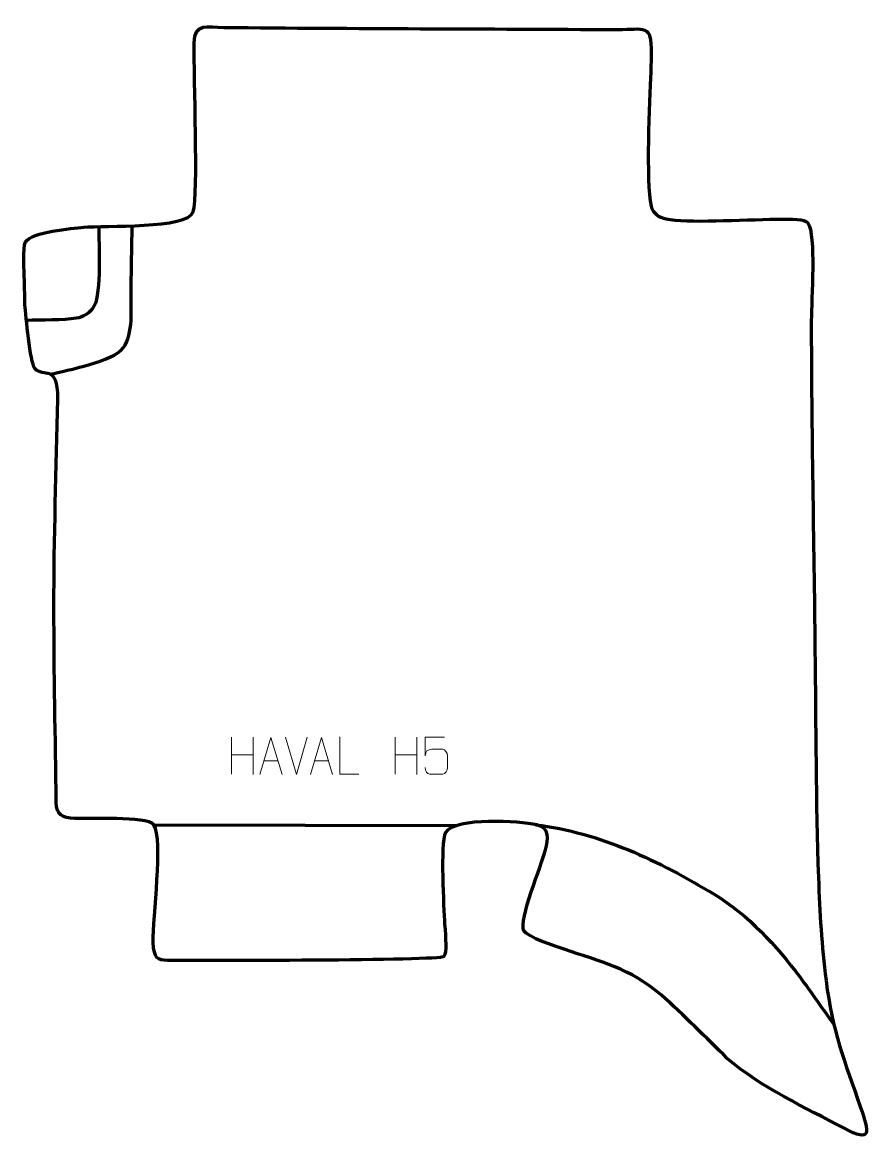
# Model space of a CAD drawing. Header units: millimetres. Extents: x -539 to 32, y 31 to 784.
import ezdxf

# ---------------------------------------------------------------- set-up
doc = ezdxf.new("R2010")
doc.units = ezdxf.units.MM
doc.header["$MEASUREMENT"] = 0
doc.layers.add('layer 2', color=7, linetype='Continuous')
doc.layers.add('layer 3', color=7, linetype='Continuous')

msp = doc.modelspace()

# ---------------------------------------------------------------- linework, layer by layer
at = {"layer": 'layer 2', "color": 142, "lineweight": 158}
for points, knots in [([(-487.8804, 646.604), (-487.8276, 635.3535), (-486.1762, 601.8678), (-490.8649, 593.3743), (-490.8649, 593.3743), (-493.8072, 588.0446), (-498.1689, 585.8672), (-503.1065, 584.9917), (-503.1065, 584.9917), (-511.3473, 583.5307), (-527.0036, 584.0434), (-536.3257, 583.5767)], [0, 0, 0, 0, 0.25, 0.25, 0.25, 0.25, 0.5, 0.5, 0.5, 0.5, 1, 1, 1, 1]), ([(-520.4279, 547.4357), (-508.7688, 550.2835), (-478.3413, 555.869), (-471.3766, 565.1802), (-471.3766, 565.1802), (-464.5084, 574.3624), (-466.1663, 592.2551), (-466.1418, 603.3496), (-466.1418, 603.3496), (-466.0159, 610.8932), (-465.8897, 618.4367), (-465.7637, 625.9803), (-465.7637, 625.9803), (-465.6546, 632.5181), (-465.5455, 639.0558), (-465.4364, 645.5936), (-465.4364, 645.5936), (-465.4364, 645.5936), (-465.4112, 647.1023), (-465.4112, 647.1023)], [0, 0, 0, 0, 0.16666667, 0.16666667, 0.16666667, 0.16666667, 0.33333333, 0.33333333, 0.33333333, 0.33333333, 0.5, 0.5, 0.5, 0.5, 0.66666667, 0.66666667, 0.66666667, 0.66666667, 1, 1, 1, 1]), ([(-194.4134, 244.8961), (-151.121, 239.5868), (-111.4565, 220.6277), (-74.4956, 198.2131), (-74.4956, 198.2131), (-51.7306, 184.3426), (-32.6995, 163.7639), (-16.8318, 142.5555), (-16.8318, 142.5555), (-9.1382, 132.0782), (-1.6969, 121.3603), (5.9105, 110.8089)], [0, 0, 0, 0, 0.25, 0.25, 0.25, 0.25, 0.5, 0.5, 0.5, 0.5, 1, 1, 1, 1])]:
    msp.add_open_spline(points, degree=3, knots=knots, dxfattribs=at)
msp.add_open_spline([(-450.8383, 244.7904), (-450.8383, 244.7904), (-247.5224, 244.3371), (-247.5224, 244.3371)], degree=3, dxfattribs=at)
at = {"layer": 'layer 3', "color": 242, "lineweight": 158}
msp.add_open_spline([(-106.8092, 651.8365), (-111.6553, 652.9378), (-115.6836, 655.2775), (-116.8267, 660.35), (-116.8267, 660.35), (-120.5635, 676.9305), (-117.8417, 730.7815), (-117.1483, 750.3074), (-117.1483, 750.3074), (-117.0391, 753.382), (-116.9348, 756.4553), (-116.8516, 759.5308), (-116.8516, 759.5308), (-116.8228, 760.652), (-116.8004, 761.7703), (-116.7844, 762.8917), (-116.7844, 762.8917), (-116.5568, 783.254), (-121.1053, 778.8651), (-139.4388, 778.9412), (-139.4388, 778.9412), (-227.6078, 779.3074), (-315.7813, 779.5694), (-403.9479, 780.3131), (-403.9479, 780.3131), (-414.3675, 780.6105), (-423.5243, 783.6875), (-423.7371, 770.1509), (-423.7371, 770.1509), (-424.1123, 746.2842), (-420.8052, 668.7328), (-424.4828, 656.4485), (-424.4828, 656.4485), (-427.9464, 644.8787), (-484.3909, 647.5162), (-497.8829, 646.1806), (-497.8829, 646.1806), (-505.9143, 645.4077), (-532.9069, 643.0662), (-537.0246, 636.2786), (-537.0246, 636.2786), (-539.1294, 632.8091), (-537.9083, 615.7192), (-537.7882, 610.7129), (-537.7882, 610.7129), (-537.6784, 606.1364), (-537.5772, 601.5631), (-537.5038, 596.9857), (-537.5038, 596.9857), (-537.5038, 596.9857), (-537.4582, 593.9475), (-537.4582, 593.9475), (-537.4582, 593.9475), (-536.5893, 586.6128), (-534.1637, 555.5025), (-530.7726, 551.381), (-530.7726, 551.381), (-524.9032, 544.2475), (-515.3858, 555.3872), (-515.2878, 530.7968), (-515.2878, 530.7968), (-516.3925, 484.2657), (-517.9677, 437.0815), (-517.9825, 390.5449), (-517.9825, 390.5449), (-517.9123, 347.0268), (-516.9498, 303.4605), (-516.3858, 259.9379), (-516.3858, 259.9379), (-516.274, 251.3101), (-512.4275, 249.6928), (-503.9907, 249.1138), (-503.9907, 249.1138), (-494.2325, 248.444), (-456.3048, 251.0928), (-450.8383, 244.7904), (-450.8383, 244.7904), (-444.3645, 234.9184), (-451.6424, 182.3694), (-451.2061, 166.0123), (-451.2061, 166.0123), (-450.9073, 154.8093), (-448.1498, 153.9163), (-441.6134, 153.8402), (-441.6134, 153.8402), (-424.4507, 153.6469), (-258.3018, 153.4115), (-256.1635, 156.3772), (-256.1635, 156.3772), (-253.85, 159.5862), (-254.9333, 167.924), (-255.5312, 178.2515), (-255.5312, 178.2515), (-256.1594, 189.3506), (-258.4554, 231.7336), (-255.06, 239.7219), (-255.06, 239.7219), (-247.8497, 250.1265), (-205.2473, 247.3999), (-193.681, 244.7359), (-193.681, 244.7359), (-184.4795, 242.6165), (-185.9715, 235.6501), (-187.7978, 227.9788), (-187.7978, 227.9788), (-190.3753, 217.9654), (-205.978, 180.9358), (-202.3388, 173.628), (-202.3388, 173.628), (-200.3062, 169.5465), (-180.3888, 163.0473), (-175.3507, 161.3447), (-175.3507, 161.3447), (-150.2352, 152.8572), (-131.207, 148.5426), (-110.2097, 130.7064), (-110.2097, 130.7064), (-94.4532, 116.8576), (-80.4478, 102.3845), (-65.489, 87.8137), (-65.489, 87.8137), (-43.1107, 68.5701), (-13.3101, 54.9314), (12.7195, 41.0544), (12.7195, 41.0544), (31.8968, 30.7986), (29.3729, 38.5995), (23.8778, 55.0038), (23.8778, 55.0038), (12.8208, 86.7606), (4.8867, 106.0916), (0.6453, 140.2964), (0.6453, 140.2964), (-2.3378, 164.3544), (-3.6022, 185.264), (-4.4724, 209.4296), (-4.4724, 209.4296), (-6.197, 260.0936), (-6.2952, 311.679), (-6.8006, 362.404), (-6.8006, 362.404), (-7.5383, 435.9801), (-9.2707, 509.9756), (-9.2735, 583.6018), (-9.2735, 583.6018), (-9.274, 597.5506), (-5.9434, 641.3037), (-11.5906, 649.1426), (-11.5906, 649.1426), (-13.6, 651.9319), (-21.9077, 651.6321), (-32.5407, 651.529), (-32.5407, 651.529), (-56.197, 651.2995), (-93.273, 648.7603), (-106.8092, 651.8365)], degree=3, knots=[0, 0, 0, 0, 0.025, 0.025, 0.025, 0.025, 0.05, 0.05, 0.05, 0.05, 0.075, 0.075, 0.075, 0.075, 0.1, 0.1, 0.1, 0.1, 0.125, 0.125, 0.125, 0.125, 0.15, 0.15, 0.15, 0.15, 0.175, 0.175, 0.175, 0.175, 0.2, 0.2, 0.2, 0.2, 0.225, 0.225, 0.225, 0.225, 0.25, 0.25, 0.25, 0.25, 0.275, 0.275, 0.275, 0.275, 0.3, 0.3, 0.3, 0.3, 0.325, 0.325, 0.325, 0.325, 0.35, 0.35, 0.35, 0.35, 0.375, 0.375, 0.375, 0.375, 0.4, 0.4, 0.4, 0.4, 0.425, 0.425, 0.425, 0.425, 0.45, 0.45, 0.45, 0.45, 0.475, 0.475, 0.475, 0.475, 0.5, 0.5, 0.5, 0.5, 0.525, 0.525, 0.525, 0.525, 0.55, 0.55, 0.55, 0.55, 0.575, 0.575, 0.575, 0.575, 0.6, 0.6, 0.6, 0.6, 0.625, 0.625, 0.625, 0.625, 0.65, 0.65, 0.65, 0.65, 0.675, 0.675, 0.675, 0.675, 0.7, 0.7, 0.7, 0.7, 0.725, 0.725, 0.725, 0.725, 0.75, 0.75, 0.75, 0.75, 0.775, 0.775, 0.775, 0.775, 0.8, 0.8, 0.8, 0.8, 0.825, 0.825, 0.825, 0.825, 0.85, 0.85, 0.85, 0.85, 0.875, 0.875, 0.875, 0.875, 0.9, 0.9, 0.9, 0.9, 0.925, 0.925, 0.925, 0.925, 0.95, 0.95, 0.95, 0.95, 1, 1, 1, 1], dxfattribs=at)
at = {"layer": 'layer 3', "color": 250, "lineweight": 9}
for points in [[(-398.7504, 303.6533), (-398.7504, 303.6533), (-398.7504, 278.8758), (-398.7504, 278.8758)], [(-384.1071, 303.6533), (-384.1071, 303.6533), (-384.1071, 278.6998), (-384.1071, 278.6998)], [(-355.1266, 278.6997), (-355.1266, 278.6997), (-362.4484, 303.6533), (-362.4484, 303.6533)], [(-347.8047, 303.6533), (-347.8047, 303.6533), (-355.1265, 278.6997), (-355.1265, 278.6997)], [(-288.7504, 303.6533), (-288.7504, 303.6533), (-288.7504, 278.8758), (-288.7504, 278.8758)], [(-274.1071, 303.6533), (-274.1071, 303.6533), (-274.1071, 278.6998), (-274.1071, 278.6998)], [(-398.7504, 291.771), (-398.7504, 291.771), (-384.1071, 291.7714), (-384.1071, 291.7714)], [(-376.9943, 287.8692), (-376.9943, 287.8692), (-367.4986, 287.8692), (-367.4986, 287.8692)], [(-342.9943, 287.8692), (-342.9943, 287.8692), (-333.4986, 287.8692), (-333.4986, 287.8692)], [(-288.7504, 291.771), (-288.7504, 291.771), (-274.1071, 291.7714), (-274.1071, 291.7714)]]:
    msp.add_open_spline(points, degree=3, dxfattribs=at)
for points, knots in [([(-379.7169, 278.6198), (-379.7169, 278.6198), (-372.3459, 303.5733), (-372.3459, 303.5733), (-372.3459, 303.5733), (-372.3459, 303.5733), (-364.776, 278.6198), (-364.776, 278.6198)], [0, 0, 0, 0, 0.33333333, 0.33333333, 0.33333333, 0.33333333, 1, 1, 1, 1]), ([(-345.7169, 278.6198), (-345.7169, 278.6198), (-338.3459, 303.5733), (-338.3459, 303.5733), (-338.3459, 303.5733), (-338.3459, 303.5733), (-330.776, 278.6198), (-330.776, 278.6198)], [0, 0, 0, 0, 0.33333333, 0.33333333, 0.33333333, 0.33333333, 1, 1, 1, 1]), ([(-313.0895, 278.9473), (-313.0895, 278.9473), (-326.0386, 278.9473), (-326.0386, 278.9473), (-326.0386, 278.9473), (-326.0386, 278.9473), (-326.0386, 303.9009), (-326.0386, 303.9009)], [0, 0, 0, 0, 0.33333333, 0.33333333, 0.33333333, 0.33333333, 1, 1, 1, 1]), ([(-255.7272, 303.8076), (-255.7272, 303.8076), (-268.5789, 303.8076), (-268.5789, 303.8076), (-268.5789, 303.8076), (-268.5786, 299.577), (-268.5786, 295.3461), (-268.5789, 291.1149), (-268.5789, 291.1149), (-268.5792, 294.425), (-266.9482, 295.4968), (-264.1362, 295.5573), (-264.1362, 295.5573), (-261.6966, 295.5576), (-259.2571, 295.5576), (-256.8179, 295.5573), (-256.8179, 295.5573), (-255.1681, 295.5641), (-253.6932, 293.1836), (-253.6647, 291.1149), (-253.6647, 291.1149), (-253.665, 288.5276), (-253.665, 285.94), (-253.6647, 283.3523), (-253.6647, 283.3523), (-253.6185, 281.3929), (-255.1179, 278.9566), (-256.7438, 278.8981), (-256.7438, 278.8981), (-258.7003, 278.8984), (-263.5953, 278.8984), (-265.5523, 278.8981), (-265.5523, 278.8981), (-267.3978, 278.8893), (-268.5049, 280.8541), (-268.5257, 283.4052)], [0, 0, 0, 0, 0.1, 0.1, 0.1, 0.1, 0.2, 0.2, 0.2, 0.2, 0.3, 0.3, 0.3, 0.3, 0.4, 0.4, 0.4, 0.4, 0.5, 0.5, 0.5, 0.5, 0.6, 0.6, 0.6, 0.6, 0.7, 0.7, 0.7, 0.7, 0.8, 0.8, 0.8, 0.8, 1, 1, 1, 1])]:
    msp.add_open_spline(points, degree=3, knots=knots, dxfattribs=at)

doc.saveas('drawing.dxf')
